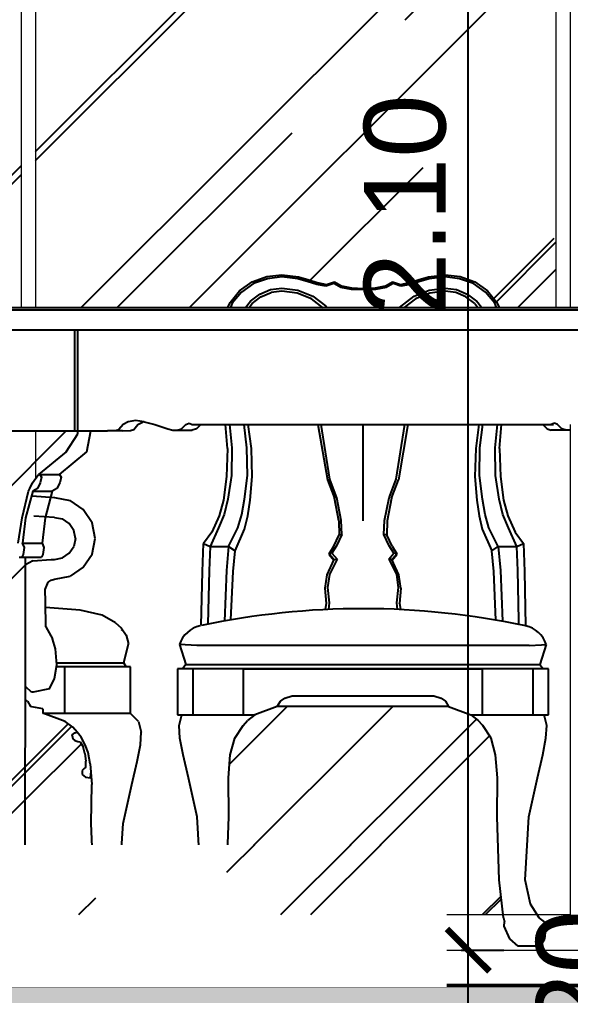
# Model space of a CAD drawing. Header units: feet. Extents: x -417 to 46, y -646 to -218.
# Drawn here: x -85.818 to -85.041, y -606.919 to -605.543 of the extents above; entities that cross this region are included whole.
import ezdxf

# ---------------------------------------------------------------- set-up
doc = ezdxf.new("R2010")
doc.units = ezdxf.units.FT
doc.header["$MEASUREMENT"] = 0
for name, color, linetype in [('63', 7, 'Continuous'), ('DIM', 10, 'Continuous'), ('RELLENO', 8, 'Continuous')]:
    doc.layers.add(name, color=color, linetype=linetype)
for name, color, linetype, lineweight in [('A-CLNG', 8, 'Continuous', 18), ('DIM-COTAS', 1, 'Continuous', 5), ('MB', 2, 'Continuous', 20), ('muros', 4, 'Continuous', 50), ('Piso', 8, 'Continuous', 9), ('TXT', 2, 'Continuous', 9)]:
    doc.layers.add(name, color=color, linetype=linetype, lineweight=lineweight)
doc.styles.add('ads', font='trebuc.ttf', dxfattribs={"height": 0.14})
doc.styles.get("Standard").update_dxf_attribs({"font": 'arial.ttf', "height": 0.115})
doc.dimstyles.new('KEILY', dxfattribs={"dimtxt": 0.115, "dimasz": 0.06, "dimexe": 0.05, "dimexo": 0.2, "dimgap": 0.03, "dimtad": 1, "dimzin": 1, "dimdsep": 46, "dimtxsty": 'Standard', "dimblk": 'ARCHTICK', "dimcen": 2.5, "dimdle": 0.03, "dimclrd": 256, "dimclre": 256, "dimclrt": 7, "dimadec": 0, "dimazin": 0, "dimtfac": 1, "dimtmove": 2, "dimatfit": 3, "dimfxl": 0.2, "dimfxlon": 1, "dimtolj": 1, "dimtzin": 1, "dimarcsym": 0})
pattern_1 = [(45, (23.91135, -597.01036), (0.25455844, 0.6788225), [4.5, -0.6, 1.5, -0.3]), (45, (24.0874, -596.62215), (-0.4942676, 0.0700036), [0.9, -0.099, 1.8, -0.225]), (45, (23.8371, -596.72398), (0.9609581, 1.24521504), [2.4, -0.42, 1.2, -0.3])]

# ---------------------------------------------------------------- blocks, each defined once
blk = doc.blocks.new('A$C72BA503B')
at = {"layer": '63', "color": 2, "linetype": 'Continuous'}
for p, q in [((0.1154, 0.9815), (0.1368, 0.9892)), ((0.1378, 0.9861), (0.1173, 0.9789)), ((0.1368, 0.9892), (0.1594, 0.9918)), ((0.1594, 0.9887), (0.1378, 0.9861)), ((0.1594, 0.9918), (0.1841, 0.9888)), ((0.1831, 0.9858), (0.1594, 0.9887)), ((0.1983, 0.9817), (0.1831, 0.9858)), ((0.1841, 0.9888), (0.1991, 0.9847)), ((0.3615, 0.9847), (0.3765, 0.9888)), ((0.3775, 0.9858), (0.3624, 0.9817)), ((0.3765, 0.9888), (0.4013, 0.9918)), ((0.4013, 0.9887), (0.3775, 0.9858)), ((0.4013, 0.9918), (0.4238, 0.9892)), ((0.4229, 0.9861), (0.4013, 0.9887)), ((0.4433, 0.9789), (0.4229, 0.9861)), ((0.4238, 0.9892), (0.4453, 0.9815)), ((0.0966, 0.9682), (0.1154, 0.9815)), ((0.1173, 0.9789), (0.0993, 0.9662)), ((0.1422, 0.9699), (0.1594, 0.9721)), ((0.1594, 0.9721), (0.183, 0.9691)), ((0.211, 0.9774), (0.1983, 0.9817)), ((0.1991, 0.9847), (0.2115, 0.9804)), ((0.2247, 0.9749), (0.211, 0.9774)), ((0.2115, 0.9804), (0.2254, 0.9776)), ((0.2363, 0.9792), (0.2247, 0.9749)), ((0.2254, 0.9776), (0.2371, 0.9817)), ((0.2363, 0.9792), (0.2371, 0.9817)), ((0.2469, 0.973), (0.2363, 0.9792)), ((0.2371, 0.9817), (0.2477, 0.9754)), ((0.2626, 0.9701), (0.2469, 0.973)), ((0.2477, 0.9754), (0.2627, 0.9725)), ((0.2627, 0.9725), (0.2808, 0.9718)), ((0.2808, 0.9718), (0.2979, 0.9725)), ((0.2979, 0.9725), (0.313, 0.9754)), ((0.3138, 0.973), (0.2981, 0.9701)), ((0.313, 0.9754), (0.3234, 0.9817)), ((0.3244, 0.9792), (0.3138, 0.973)), ((0.3234, 0.9817), (0.3352, 0.9776)), ((0.3244, 0.9792), (0.3234, 0.9817)), ((0.3359, 0.9749), (0.3244, 0.9792)), ((0.3352, 0.9776), (0.3491, 0.9804)), ((0.3497, 0.9774), (0.3359, 0.9749)), ((0.3491, 0.9804), (0.3615, 0.9847)), ((0.3624, 0.9817), (0.3497, 0.9774)), ((0.3777, 0.9691), (0.4013, 0.9721)), ((0.4013, 0.9721), (0.4184, 0.9699)), ((0.4614, 0.9662), (0.4433, 0.9789)), ((0.4453, 0.9815), (0.4641, 0.9682)), ((0.0824, 0.9509), (0.0966, 0.9682)), ((0.0993, 0.9662), (0.0858, 0.9497)), ((0.1126, 0.953), (0.1264, 0.9634)), ((0.1154, 0.9496), (0.1283, 0.9594)), ((0.1264, 0.9634), (0.1422, 0.9699)), ((0.1283, 0.9594), (0.1434, 0.9656)), ((0.1594, 0.9676), (0.1434, 0.9656)), ((0.182, 0.9647), (0.1594, 0.9676)), ((0.203, 0.9561), (0.182, 0.9647)), ((0.183, 0.9691), (0.205, 0.9601)), ((0.2211, 0.9425), (0.203, 0.9561)), ((0.205, 0.9601), (0.2239, 0.9458)), ((0.2808, 0.9694), (0.2626, 0.9701)), ((0.2981, 0.9701), (0.2808, 0.9694)), ((0.3337, 0.9435), (0.3557, 0.9601)), ((0.3576, 0.9561), (0.3409, 0.9435)), ((0.3557, 0.9601), (0.3777, 0.9691)), ((0.3786, 0.9647), (0.3576, 0.9561)), ((0.4013, 0.9676), (0.3786, 0.9647)), ((0.4173, 0.9656), (0.4013, 0.9676)), ((0.4323, 0.9594), (0.4173, 0.9656)), ((0.4184, 0.9699), (0.4343, 0.9634)), ((0.4453, 0.9496), (0.4323, 0.9594)), ((0.4343, 0.9634), (0.4481, 0.953)), ((0.4749, 0.9497), (0.4614, 0.9662)), ((0.4641, 0.9682), (0.4782, 0.9509)), ((-0.4025, 0.9435), (0.9875, 0.9435)), ((0.0791, 0.9435), (0.0824, 0.9509)), ((0.0858, 0.9497), (0.083, 0.9435)), ((0.1052, 0.9435), (0.1126, 0.953)), ((0.1106, 0.9435), (0.1154, 0.9496)), ((0.2239, 0.9458), (0.2257, 0.9435)), ((0.4453, 0.9496), (0.4501, 0.9435)), ((0.4555, 0.9435), (0.4481, 0.953)), ((0.4777, 0.9435), (0.4749, 0.9497)), ((0.4782, 0.9509), (0.4816, 0.9435)), ((1, 0.9393), (-0.4149, 0.9393)), ((-0.4399, 0.9102), (1.025, 0.9102)), ((-0.1476, 0.7602), (-0.1476, 0.9102)), ((-0.1433, 0.756), (-0.1433, 0.9102)), ((-0.0763, 0.7696), (-0.0826, 0.7623)), ((-0.0687, 0.7738), (-0.0763, 0.7696)), ((-0.0578, 0.7758), (-0.0687, 0.7738)), ((-0.0605, 0.7623), (-0.0541, 0.7696)), ((-0.045, 0.7738), (-0.0578, 0.7758)), ((-0.0541, 0.7696), (-0.0466, 0.7738)), ((-0.0466, 0.7738), (-0.0459, 0.7739)), ((-0.045, 0.7738), (-0.0292, 0.7696)), ((-0.0292, 0.7696), (-0.01, 0.7634)), ((0.0105, 0.7634), (0.0169, 0.7696)), ((0.0169, 0.7696), (0.0217, 0.7717)), ((0.0217, 0.7717), (0.0263, 0.7696)), ((0.0263, 0.7696), (0.5621, 0.7696)), ((0.039, 0.7696), (0.0326, 0.7634)), ((0.0785, 0.734), (0.0757, 0.7696)), ((0.0818, 0.7696), (0.0849, 0.7352)), ((0.1075, 0.7352), (0.1033, 0.7696)), ((0.114, 0.734), (0.1091, 0.7696)), ((0.2128, 0.7696), (0.227, 0.6879)), ((0.2305, 0.6886), (0.2176, 0.7696)), ((0.2796, 0.7696), (0.2796, 0.627)), ((0.3287, 0.6886), (0.3416, 0.7696)), ((0.3463, 0.7696), (0.3322, 0.6879)), ((0.4515, 0.7696), (0.4467, 0.734)), ((0.4531, 0.7352), (0.4573, 0.7696)), ((0.4757, 0.7352), (0.4789, 0.7696)), ((0.4821, 0.734), (0.485, 0.7696)), ((0.5461, 0.7696), (0.5525, 0.7634)), ((0.5634, 0.7717), (0.5589, 0.7696)), ((0.5682, 0.7696), (0.5634, 0.7717)), ((0.5746, 0.7634), (0.5682, 0.7696)), ((-0.324, 0.7602), (-0.0992, 0.7602)), ((-0.1606, 0.7291), (-0.1433, 0.756)), ((-0.1298, 0.7291), (-0.1238, 0.7602)), ((-0.0992, 0.7602), (-0.0875, 0.7608)), ((-0.0771, 0.7602), (-0.0992, 0.7602)), ((-0.0875, 0.7608), (-0.0826, 0.7623)), ((-0.0771, 0.7602), (-0.0654, 0.7608)), ((-0.0654, 0.7608), (-0.0605, 0.7623)), ((-0.01, 0.7634), (-0.0023, 0.7613)), ((-0.0023, 0.7613), (0.0263, 0.7613)), ((0.0041, 0.7613), (0.0105, 0.7634)), ((0.0326, 0.7634), (0.0263, 0.7613)), ((0.5525, 0.7634), (0.5589, 0.7613)), ((0.5874, 0.7613), (0.5589, 0.7613)), ((0.581, 0.7613), (0.5746, 0.7634)), ((-0.1607, 0.7291), (-0.2015, 0.6957)), ((-0.1706, 0.6957), (-0.1298, 0.7291)), ((0.0785, 0.734), (0.0771, 0.6928)), ((0.0849, 0.7352), (0.0844, 0.694)), ((0.1082, 0.694), (0.1075, 0.7352)), ((0.1154, 0.6928), (0.114, 0.734)), ((0.4467, 0.734), (0.4453, 0.6928)), ((0.4525, 0.694), (0.4531, 0.7352)), ((0.4763, 0.694), (0.4757, 0.7352)), ((0.4821, 0.734), (0.4835, 0.6928)), ((-0.2106, 0.6832), (-0.2015, 0.6957)), ((-0.2015, 0.6957), (-0.1706, 0.6957)), ((-0.1995, 0.6957), (-0.1971, 0.6916)), ((-0.1706, 0.6957), (-0.1682, 0.6916)), ((-0.2147, 0.6749), (-0.2106, 0.6832)), ((-0.1991, 0.6832), (-0.2032, 0.6749)), ((-0.1971, 0.6916), (-0.1991, 0.6832)), ((-0.1702, 0.6832), (-0.1745, 0.6749)), ((-0.1682, 0.6916), (-0.1702, 0.6832)), ((0.0771, 0.6928), (0.0725, 0.6575)), ((0.0844, 0.694), (0.0791, 0.6589)), ((0.104, 0.6589), (0.1082, 0.694)), ((0.1122, 0.6575), (0.1154, 0.6928)), ((0.227, 0.6879), (0.2373, 0.6604)), ((0.2409, 0.6609), (0.2305, 0.6886)), ((0.3182, 0.6609), (0.3287, 0.6886)), ((0.3219, 0.6604), (0.3322, 0.6879)), ((0.4453, 0.6928), (0.4485, 0.6575)), ((0.4567, 0.6589), (0.4525, 0.694)), ((0.4816, 0.6589), (0.4763, 0.694)), ((0.4835, 0.6928), (0.4881, 0.6575)), ((-0.2259, 0.6311), (-0.2164, 0.6707)), ((-0.2102, 0.6707), (-0.2207, 0.6311)), ((-0.2164, 0.6707), (-0.2147, 0.6749)), ((-0.2032, 0.6749), (-0.2102, 0.6707)), ((-0.2102, 0.6707), (-0.1814, 0.6707)), ((-0.1814, 0.6707), (-0.1918, 0.6311)), ((-0.1745, 0.6749), (-0.1814, 0.6707)), ((-0.2108, 0.6638), (-0.1781, 0.6615)), ((-0.1781, 0.6615), (-0.1549, 0.6568)), ((-0.1352, 0.6437), (-0.1549, 0.6568)), ((0.0725, 0.6575), (0.0664, 0.6345)), ((0.0791, 0.6589), (0.0738, 0.6361)), ((0.0999, 0.6361), (0.104, 0.6589)), ((0.1089, 0.6345), (0.1122, 0.6575)), ((0.2439, 0.627), (0.2373, 0.6604)), ((0.2474, 0.6276), (0.2409, 0.6609)), ((0.3116, 0.6276), (0.3182, 0.6609)), ((0.3219, 0.6604), (0.3152, 0.627)), ((0.4485, 0.6575), (0.4518, 0.6345)), ((0.4607, 0.6361), (0.4567, 0.6589)), ((0.4869, 0.6361), (0.4816, 0.6589)), ((0.4881, 0.6575), (0.4942, 0.6345)), ((-0.122, 0.624), (-0.1352, 0.6437)), ((-0.2316, 0.5936), (-0.2259, 0.6311)), ((-0.2207, 0.6311), (-0.2253, 0.5936)), ((-0.1781, 0.632), (-0.2086, 0.6337)), ((-0.1918, 0.6311), (-0.1964, 0.5936)), ((-0.1781, 0.632), (-0.1661, 0.6296)), ((-0.156, 0.6228), (-0.1661, 0.6296)), ((-0.1493, 0.6127), (-0.156, 0.6228)), ((-0.1174, 0.6008), (-0.122, 0.624)), ((0.0664, 0.6345), (0.0556, 0.61)), ((0.0738, 0.6361), (0.0654, 0.6164)), ((0.0942, 0.6164), (0.0999, 0.6361)), ((0.1041, 0.6147), (0.1089, 0.6345)), ((0.2439, 0.627), (0.2441, 0.6058)), ((0.2484, 0.6068), (0.2474, 0.6276)), ((0.3107, 0.6068), (0.3116, 0.6276)), ((0.3152, 0.627), (0.3149, 0.6058)), ((0.4518, 0.6345), (0.4565, 0.6147)), ((0.4663, 0.6164), (0.4607, 0.6361)), ((0.4952, 0.6164), (0.4869, 0.6361)), ((0.4942, 0.6345), (0.5051, 0.61)), ((-0.1469, 0.6008), (-0.1493, 0.6127)), ((0.0556, 0.61), (0.043, 0.5931)), ((0.0654, 0.6164), (0.0529, 0.5886)), ((0.0803, 0.5886), (0.0942, 0.6164)), ((0.0901, 0.5823), (0.1041, 0.6147)), ((0.4565, 0.6147), (0.4706, 0.5823)), ((0.4803, 0.5886), (0.4663, 0.6164)), ((0.5077, 0.5886), (0.4952, 0.6164)), ((0.5051, 0.61), (0.5176, 0.5931)), ((-0.1469, 0.6008), (-0.1493, 0.5888)), ((-0.122, 0.5776), (-0.1174, 0.6008)), ((0.2364, 0.5892), (0.2442, 0.6059)), ((0.2484, 0.6068), (0.2405, 0.5899)), ((0.2441, 0.6058), (0.2442, 0.6059)), ((0.2442, 0.6059), (0.2484, 0.6068)), ((0.3185, 0.5899), (0.3107, 0.6068)), ((0.3149, 0.6059), (0.3107, 0.6068)), ((0.3149, 0.6058), (0.3149, 0.6059)), ((0.3227, 0.5892), (0.3149, 0.6059)), ((-0.2224, 0.5874), (-0.2253, 0.5936)), ((-0.2253, 0.5936), (-0.1964, 0.5936)), ((-0.224, 0.577), (-0.2224, 0.5874)), ((-0.1964, 0.5936), (-0.1936, 0.5874)), ((-0.1936, 0.5874), (-0.1951, 0.577)), ((-0.156, 0.5787), (-0.1493, 0.5888)), ((0.0415, 0.5517), (0.043, 0.5931)), ((0.043, 0.5931), (0.0529, 0.5886)), ((0.0529, 0.5886), (0.0514, 0.5534)), ((0.0529, 0.5886), (0.0803, 0.5886)), ((0.0803, 0.5886), (0.0771, 0.5534)), ((0.0803, 0.5886), (0.0901, 0.5823)), ((0.087, 0.5517), (0.0901, 0.5823)), ((0.2293, 0.5781), (0.2364, 0.5892)), ((0.2405, 0.5899), (0.2335, 0.5788)), ((0.3255, 0.5788), (0.3185, 0.5899)), ((0.3227, 0.5892), (0.3297, 0.5781)), ((0.4706, 0.5823), (0.4803, 0.5886)), ((0.4737, 0.5517), (0.4706, 0.5823)), ((0.4803, 0.5886), (0.5077, 0.5886)), ((0.4803, 0.5886), (0.4835, 0.5534)), ((0.5077, 0.5886), (0.5176, 0.5931)), ((0.5093, 0.5534), (0.5077, 0.5886)), ((0.5176, 0.5931), (0.5192, 0.5517)), ((-0.2301, 0.5729), (-0.1972, 0.5729)), ((-0.226, 0.5729), (-0.224, 0.577)), ((-0.2207, 0.4432), (-0.2208, 0.5729)), ((-0.2102, 0.5674), (-0.2208, 0.5614)), ((-0.2102, 0.5674), (-0.1828, 0.5694)), ((-0.1951, 0.577), (-0.1972, 0.5729)), ((-0.1828, 0.5694), (-0.1781, 0.5696)), ((-0.1781, 0.5696), (-0.1661, 0.5719)), ((-0.1661, 0.5719), (-0.156, 0.5787)), ((-0.1352, 0.5579), (-0.122, 0.5776)), ((0.2263, 0.5465), (0.2367, 0.5693)), ((0.2293, 0.5781), (0.2335, 0.5788)), ((0.2367, 0.5693), (0.2293, 0.5781)), ((0.2293, 0.5781), (0.2293, 0.5767)), ((0.2293, 0.5767), (0.2363, 0.5684)), ((0.2414, 0.57), (0.2299, 0.547)), ((0.2335, 0.5788), (0.2414, 0.57)), ((0.2367, 0.5693), (0.2414, 0.57)), ((0.3177, 0.57), (0.3255, 0.5788)), ((0.3224, 0.5693), (0.3177, 0.57)), ((0.3177, 0.57), (0.3291, 0.547)), ((0.3297, 0.5781), (0.3224, 0.5693)), ((0.3327, 0.5465), (0.3224, 0.5693)), ((0.3227, 0.5684), (0.3297, 0.5767)), ((0.3297, 0.5781), (0.3255, 0.5788)), ((0.3297, 0.5767), (0.3297, 0.5781)), ((-0.1352, 0.5579), (-0.1549, 0.5447)), ((0.0398, 0.4715), (0.0415, 0.5517)), ((0.0514, 0.5534), (0.0496, 0.4735)), ((0.0771, 0.5534), (0.074, 0.4781)), ((0.0837, 0.4798), (0.087, 0.5517)), ((0.4768, 0.4796), (0.4737, 0.5517)), ((0.4835, 0.5534), (0.4865, 0.4778)), ((0.5109, 0.4793), (0.5093, 0.5534)), ((0.5192, 0.5517), (0.5208, 0.4711)), ((-0.1875, 0.5357), (-0.1828, 0.5387)), ((-0.1828, 0.5387), (-0.1781, 0.5401)), ((-0.1781, 0.5401), (-0.1549, 0.5447)), ((0.2236, 0.5272), (0.2263, 0.5465)), ((0.2299, 0.547), (0.2271, 0.5278)), ((0.3291, 0.547), (0.3319, 0.5278)), ((0.3355, 0.5272), (0.3327, 0.5465)), ((-0.192, 0.5248), (-0.1875, 0.5357)), ((-0.1913, 0.5069), (-0.192, 0.5248)), ((0.2253, 0.504), (0.2236, 0.5272)), ((0.2271, 0.5278), (0.2296, 0.5054)), ((0.3319, 0.5278), (0.3295, 0.5054)), ((0.3355, 0.5272), (0.3337, 0.504)), ((-0.191, 0.4694), (-0.1913, 0.5069)), ((-0.14, 0.4945), (-0.1913, 0.4981)), ((-0.1071, 0.4867), (-0.14, 0.4945)), ((0.2239, 0.4952), (0.2254, 0.5045)), ((0.2296, 0.5054), (0.2285, 0.4954)), ((0.3295, 0.5054), (0.3305, 0.4954)), ((0.3337, 0.504), (0.3337, 0.5045)), ((0.3337, 0.5045), (0.3351, 0.4952)), ((-0.0876, 0.4757), (-0.1071, 0.4867)), ((0.5109, 0.4731), (0.5109, 0.4793)), ((-0.191, 0.4694), (-0.1811, 0.4517)), ((-0.0876, 0.4757), (-0.079, 0.4679)), ((-0.079, 0.4679), (-0.0718, 0.457)), ((-0.079, 0.465), (-0.0787, 0.4648)), ((-0.1764, 0.4368), (-0.1811, 0.4517)), ((-0.0718, 0.457), (-0.0682, 0.4445)), ((-0.2212, 0.1372), (-0.2207, 0.4432)), ((-0.1744, 0.4133), (-0.1764, 0.4368)), ((-0.0749, 0.4164), (-0.0682, 0.4445)), ((0.0075, 0.4434), (0.0168, 0.4139)), ((0.0332, 0.4419), (0.0077, 0.4434)), ((0.5258, 0.4419), (0.0332, 0.4419)), ((0.5258, 0.4419), (0.5443, 0.4429)), ((0.5514, 0.4434), (0.5421, 0.4139)), ((0.5443, 0.4429), (0.5514, 0.4434)), ((-0.1779, 0.393), (-0.1744, 0.4133)), ((-0.0651, 0.4102), (-0.1753, 0.4102)), ((-0.1747, 0.4164), (-0.0749, 0.4164)), ((-0.163, 0.4102), (-0.163, 0.3416)), ((-0.0714, 0.4102), (-0.0749, 0.4164)), ((-0.0651, 0.3416), (-0.0651, 0.4102)), ((0.5546, 0.4075), (0.0045, 0.4075)), ((0.0045, 0.4075), (0.0045, 0.3389)), ((0.0168, 0.4139), (0.0121, 0.4075)), ((0.017, 0.4139), (0.5421, 0.4139)), ((0.0272, 0.4075), (0.0272, 0.3389)), ((0.1025, 0.3389), (0.1025, 0.4075)), ((0.1025, 0.4075), (0.4567, 0.4075)), ((0.4567, 0.3389), (0.4567, 0.4075)), ((0.532, 0.3389), (0.532, 0.4075)), ((0.5421, 0.4139), (0.5468, 0.4075)), ((0.5546, 0.3389), (0.5546, 0.4075)), ((-0.1852, 0.3775), (-0.1779, 0.393)), ((-0.2121, 0.3728), (-0.2205, 0.3805)), ((-0.1852, 0.3775), (-0.2098, 0.3728)), ((-0.2098, 0.3728), (-0.2121, 0.3728)), ((0.1573, 0.3592), (0.1635, 0.3639)), ((0.1635, 0.3639), (0.1744, 0.367)), ((0.1744, 0.367), (0.3846, 0.367)), ((0.3846, 0.367), (0.3956, 0.3639)), ((0.3956, 0.3639), (0.4019, 0.3592)), ((-0.218, 0.3594), (-0.2208, 0.3615)), ((-0.218, 0.3594), (-0.2133, 0.3515)), ((-0.2114, 0.3511), (-0.2133, 0.3515)), ((-0.1952, 0.3477), (-0.2114, 0.3511)), ((-0.1951, 0.3478), (-0.1951, 0.3416)), ((0.1525, 0.3514), (0.1194, 0.3389)), ((0.4065, 0.3514), (0.1524, 0.3514)), ((0.1524, 0.3514), (0.1525, 0.3514)), ((0.1525, 0.3514), (0.1573, 0.3592)), ((0.4019, 0.3592), (0.4065, 0.3514)), ((0.4065, 0.3514), (0.4396, 0.3389)), ((-0.1619, 0.3291), (-0.1951, 0.3416)), ((-0.1951, 0.3416), (-0.0651, 0.3416)), ((-0.0533, 0.3291), (-0.0659, 0.3416)), ((0.0045, 0.3389), (0.1194, 0.3389)), ((0.007, 0.3233), (0.0108, 0.3389)), ((0.1194, 0.3389), (0.1082, 0.3305)), ((0.4396, 0.3389), (0.5546, 0.3389)), ((0.4396, 0.3389), (0.4505, 0.3308)), ((0.552, 0.3233), (0.5484, 0.3389)), ((-0.1509, 0.3209), (-0.1619, 0.3291)), ((-0.1442, 0.3135), (-0.1509, 0.3209)), ((-0.0533, 0.3291), (-0.0495, 0.3135)), ((0.0081, 0.3046), (0.007, 0.3233)), ((0.0897, 0.3046), (0.1018, 0.3233)), ((0.1018, 0.3233), (0.1082, 0.3305)), ((0.4574, 0.3233), (0.4505, 0.3308)), ((0.4695, 0.3046), (0.4574, 0.3233)), ((0.551, 0.3046), (0.552, 0.3233)), ((-0.1515, 0.3095), (-0.1477, 0.3124)), ((-0.1515, 0.3081), (-0.1515, 0.3095)), ((-0.1515, 0.3081), (-0.1508, 0.3033)), ((-0.1477, 0.3124), (-0.1441, 0.3135)), ((-0.1442, 0.3135), (-0.1442, 0.3134)), ((-0.1441, 0.3135), (-0.1442, 0.3135)), ((-0.1386, 0.306), (-0.1441, 0.3135)), ((-0.1325, 0.2947), (-0.1386, 0.306)), ((-0.0506, 0.2947), (-0.0495, 0.3135)), ((0.0127, 0.2796), (0.0081, 0.3046)), ((0.0828, 0.2796), (0.0897, 0.3046)), ((0.4763, 0.2796), (0.4695, 0.3046)), ((0.5464, 0.2796), (0.551, 0.3046)), ((-0.1508, 0.3033), (-0.1477, 0.3007)), ((-0.1477, 0.3007), (-0.1435, 0.2993)), ((-0.1435, 0.2993), (-0.1398, 0.2991)), ((-0.1398, 0.2991), (-0.1355, 0.2916)), ((-0.1331, 0.2818), (-0.1355, 0.2916)), ((-0.1282, 0.283), (-0.1325, 0.2947)), ((-0.0552, 0.2698), (-0.0506, 0.2947)), ((-0.1331, 0.2818), (-0.1313, 0.2702)), ((-0.1251, 0.2663), (-0.1282, 0.283)), ((0.0209, 0.2453), (0.0127, 0.2796)), ((0.0802, 0.2453), (0.0828, 0.2796)), ((0.4789, 0.2453), (0.4763, 0.2796)), ((0.5382, 0.2453), (0.5464, 0.2796)), ((-0.1313, 0.2612), (-0.1337, 0.2595)), ((-0.1313, 0.2612), (-0.1313, 0.2702)), ((-0.1251, 0.2663), (-0.1226, 0.2354)), ((-0.0634, 0.2354), (-0.0552, 0.2698)), ((-0.1337, 0.2595), (-0.1367, 0.2566)), ((-0.1367, 0.2566), (-0.1367, 0.2503)), ((-0.1367, 0.2503), (-0.1318, 0.2465)), ((-0.1318, 0.2465), (-0.1245, 0.2455)), ((-0.1245, 0.2455), (-0.124, 0.251)), ((-0.124, 0.251), (-0.124, 0.2524)), ((-0.1233, 0.1777), (-0.1226, 0.2354)), ((-0.076, 0.1777), (-0.0634, 0.2354)), ((0.0336, 0.1876), (0.0209, 0.2453)), ((0.0807, 0.1876), (0.0802, 0.2453)), ((0.4784, 0.1876), (0.4789, 0.2453)), ((0.5256, 0.1876), (0.5382, 0.2453)), ((-0.1199, 0.0966), (-0.1233, 0.1777)), ((-0.0817, 0.0966), (-0.076, 0.1777)), ((0.0391, 0.094), (0.0336, 0.1876)), ((0.0774, 0.094), (0.0807, 0.1876)), ((0.4817, 0.094), (0.4784, 0.1876)), ((0.52, 0.094), (0.5256, 0.1876)), ((-0.2231, 0.094), (-0.2212, 0.1372)), ((-0.1075, 0.1171), (-0.1075, 0.1171)), ((-0.226, 0.0602), (-0.2231, 0.094)), ((-0.1199, 0.0966), (-0.116, 0.0607)), ((-0.0734, 0.0607), (-0.0817, 0.0966)), ((0.0309, 0.0581), (0.0391, 0.094)), ((0.071, 0.0378), (0.0774, 0.094)), ((0.4881, 0.0378), (0.4817, 0.094)), ((0.5282, 0.0581), (0.52, 0.094)), ((-0.2273, 0.0497), (-0.226, 0.0602)), ((-0.1134, 0.0405), (-0.116, 0.0607)), ((-0.0604, 0.0405), (-0.0734, 0.0607)), ((0.018, 0.0378), (0.0309, 0.0581)), ((0.5411, 0.0378), (0.5282, 0.0581)), ((-0.2307, 0.0393), (-0.2273, 0.0497)), ((-0.1122, 0.0342), (-0.1134, 0.0405)), ((-0.1126, 0.028), (-0.1122, 0.0342)), ((-0.053, 0.0342), (-0.0604, 0.0405)), ((-0.0503, 0.028), (-0.053, 0.0342)), ((0.0078, 0.0254), (0.0105, 0.0316)), ((0.0105, 0.0316), (0.018, 0.0378)), ((0.0696, 0.0316), (0.071, 0.0378)), ((0.0702, 0.0254), (0.0696, 0.0316)), ((0.4881, 0.0378), (0.4895, 0.0316)), ((0.489, 0.0254), (0.4895, 0.0316)), ((0.5486, 0.0316), (0.5411, 0.0378)), ((0.5513, 0.0254), (0.5486, 0.0316)), ((-0.104, 0.0093), (-0.1126, 0.028)), ((-0.0522, 0.0093), (-0.0503, 0.028)), ((0.0097, 0.0067), (0.0078, 0.0254)), ((0.0615, 0.0067), (0.0702, 0.0254)), ((0.4974, 0.0067), (0.489, 0.0254)), ((0.5493, 0.0067), (0.5513, 0.0254)), ((-0.0918, -0.0017), (-0.104, 0.0093)), ((-0.059, -0.0017), (-0.0522, 0.0093)), ((0.0165, -0.0043), (0.0097, 0.0067)), ((0.0493, -0.0043), (0.0615, 0.0067)), ((0.5098, -0.0043), (0.4974, 0.0067)), ((0.5425, -0.0043), (0.5493, 0.0067)), ((-0.0918, -0.0017), (-0.059, -0.0017)), ((0.0165, -0.0043), (0.0493, -0.0043)), ((0.5425, -0.0043), (0.5098, -0.0043))]:
    blk.add_line(p, q, dxfattribs=at)
for centre, radius, start, end in [((0.2795, -0.6623), 1.1588, 77.9782, 101.9334), ((0.0467, 0.4308), 0.0412, 102.0218, 162.1442), ((0.5122, 0.4308), 0.0412, 17.8558, 77.9782)]:
    blk.add_arc(centre, radius, start, end, dxfattribs=at)
blk = doc.blocks.new('_ArchTick')
at = {"layer": 'DIM-COTAS', "color": 0, "const_width": 0.15}
blk.add_lwpolyline([(-0.5, -0.5), (0.5, 0.5)], dxfattribs=at)
blk = doc.blocks.new('*D2941')
at = {"layer": 'Defpoints', "color": 0, "transparency": 16777216}
for p in [(-85.1872, -606.8551), (-85.1855, -606.8551), (-85.1811, -607.0551)]:
    blk.add_point(p, dxfattribs=at)
at = {"layer": 'DIM', "lineweight": -2, "transparency": 16777216}
for p, q in [((-85.1855, -607.0851), (-85.1855, -606.8251)), ((-85.1855, -606.8551), (-85.1355, -606.8551)), ((-85.1855, -607.0551), (-85.2355, -607.0551))]:
    blk.add_line(p, q, dxfattribs=at)
at = {"layer": 'DIM', "lineweight": -2, "transparency": 16777216, "xscale": 0.06, "yscale": 0.06, "zscale": 0.06}
for p, rotation in [((-85.1855, -606.8551), 90), ((-85.1855, -607.0551), 270)]:
    blk.add_blockref('_ArchTick', p, dxfattribs=dict(at, rotation=rotation))
at = {"layer": 'DIM', "color": 7, "transparency": 16777216, "insert": (-85.0317, -606.9551), "char_height": 0.115, "attachment_point": 5, "rotation": 90}
blk.add_mtext('\\A1;0.20', dxfattribs=at)
blk = doc.blocks.new('*D2942')
at = {"layer": 'Defpoints', "color": 0, "transparency": 16777216}
for p in [(-85.3957, -604.7551), (-85.1855, -604.7551), (-85.3957, -606.8551)]:
    blk.add_point(p, dxfattribs=at)
at = {"layer": 'DIM', "lineweight": -2, "transparency": 16777216}
for p, q in [((-85.1855, -606.8851), (-85.1855, -604.7251)), ((-85.1957, -604.7551), (-85.1355, -604.7551)), ((-85.1957, -606.8551), (-85.1355, -606.8551))]:
    blk.add_line(p, q, dxfattribs=at)
at = {"layer": 'DIM', "lineweight": -2, "transparency": 16777216, "xscale": 0.06, "yscale": 0.06, "zscale": 0.06}
for p, rotation in [((-85.1855, -604.7551), 90), ((-85.1855, -606.8551), 270)]:
    blk.add_blockref('_ArchTick', p, dxfattribs=dict(at, rotation=rotation))
at = {"layer": 'DIM', "color": 7, "transparency": 16777216, "insert": (-85.2742, -605.8051), "char_height": 0.115, "attachment_point": 5, "rotation": 90}
blk.add_mtext('\\A1;2.10', dxfattribs=at)

msp = doc.modelspace()

# ---------------------------------------------------------------- hatches: boundary and pattern name
at = {"layer": 'Piso'}
h = msp.add_hatch(dxfattribs=at)
h.set_pattern_fill('AR-CONC', color=256, scale=0.02)
h.set_pattern_definition([(50, (23.91135, -594.21036), (0.14345204, -0.01255043), [0.015, -0.165]), (355, (23.91135, -594.21036), (-0.02775027, 0.15043843), [0.012, -0.132]), (100.45144, (23.9233, -594.2114), (0.11570177, 0.137888), [0.01274804, -0.14022842]), (46.1842, (23.91135, -594.17036), (0.21344827, -0.03310386), [0.0225, -0.2475]), (96.63564, (23.92913, -594.17312), (0.1869324, 0.19482372), [0.01912207, -0.21034275]), (351.18416, (23.91135, -594.17036), (0.1869324, 0.1948237), [0.018, -0.198]), (21, (23.93135, -594.18036), (0.11938141, -0.08052378), [0.015, -0.165]), (326, (23.93135, -594.18036), (0.04866307, 0.14503), [0.012, -0.132]), (71.45144, (23.9413, -594.18707), (0.16804448, 0.06450623), [0.01274804, -0.14022842]), (37.5, (23.911347, -594.210356), (0.00243197, 0.06657877), [0, -0.1304, 0, -0.134, 0, -0.1325]), (7.5, (23.91135, -594.21036), (0.052613907, 0.078882342), [0, -0.0764, 0, -0.1274, 0, -0.0505]), (327.5, (23.866747, -594.210356), (0.106764487, -0.004510974), [0, -0.05, 0, -0.156, 0, -0.207]), (317.5, (23.84675, -594.21036), (0.116637234, 0.020021), [0, -0.065, 0, -0.1036, 0, -0.147])])
h.paths.add_polyline_path([(-93.7819, -607.5551), (-93.7819, -606.9051), (-71.9819, -606.9051), (-71.9819, -607.5551), (-72.1819, -607.5551), (-72.1819, -607.0551), (-74.1419, -607.0551), (-74.1419, -607.5551), (-74.2919, -607.5551), (-74.2919, -607.0551), (-76.0819, -607.0551), (-76.0819, -607.5551), (-76.2819, -607.5551), (-76.2819, -607.0551), (-77.8819, -607.0551), (-77.8819, -607.5551), (-78.0819, -607.5551), (-78.0819, -607.0551), (-82.7819, -607.0551), (-82.7819, -607.5551), (-82.9819, -607.5551), (-82.9819, -607.0551), (-87.6819, -607.0551), (-87.6819, -607.5551), (-87.8819, -607.5551), (-87.8819, -607.0551), (-89.4819, -607.0551), (-89.4819, -607.5551), (-89.6819, -607.5551), (-89.6819, -607.0551), (-91.4719, -607.0551), (-91.4719, -607.5551), (-91.6219, -607.5551), (-91.6219, -607.0551), (-93.5819, -607.0551), (-93.5819, -607.5551)])

# ---------------------------------------------------------------- linework, layer by layer
at = {"layer": 'A-CLNG'}
msp.add_line((-85.8152, -604.8051), (-85.8152, -605.9492), dxfattribs=at)
for points in [[(-85.0415, -605.9492), (-85.0415, -604.8051), (-87.4281, -604.8051), (-87.4281, -605.5351)], [(-85.0615, -605.9492), (-85.0615, -604.8251), (-85.7952, -604.8251), (-85.7952, -605.9492)], [(-86.178, -606.8051), (-85.0415, -606.8051), (-85.0415, -606.1143)], [(-85.7952, -606.1233), (-85.7952, -606.1907)]]:
    msp.add_lwpolyline(points, dxfattribs=at)
at = {"layer": 'MB'}
for p, q in [((-87.6819, -606.8551), (-82.9819, -606.8551)), ((-87.6819, -606.9051), (-82.9819, -606.9051))]:
    msp.add_line(p, q, dxfattribs=at)
at = {"layer": 'muros'}
msp.add_line((-93.7819, -606.9051), (-71.9819, -606.9051), dxfattribs=at)

# ---------------------------------------------------------------- block references
at = {"layer": 'DIM', "xscale": 0.9500000000000455, "yscale": 0.9500000000000455, "zscale": 0.9500000000000455}
msp.add_blockref('A$C72BA503B', (-85.5994, -606.8455), dxfattribs=at)

# ---------------------------------------------------------------- next in the draw order: texts
at = {"layer": 'TXT', "insert": (-86.61, -606.757), "char_height": 0.1, "width": 2.688, "attachment_point": 2, "style": 'ads', "bg_fill": 2}
msp.add_mtext('SALA / COMEDOR', dxfattribs=at)

# ---------------------------------------------------------------- next in the draw order: hatches: boundary and pattern name
at = {"layer": 'RELLENO'}
h = msp.add_hatch(dxfattribs=at)
h.set_pattern_fill('AR-RROOF', color=256, scale=0.3, angle=45)
h.set_pattern_definition(pattern_1)
h.paths.add_polyline_path([(-85.8736, -606.5018), (-85.8744, -606.502), (-85.8787, -606.4985), (-85.8855, -606.4967), (-85.8927, -606.4985), (-85.8999, -606.5027), (-85.9071, -606.505), (-85.9151, -606.5062), (-85.9285, -606.5062), (-85.9362, -606.505), (-85.9436, -606.5027), (-85.9508, -606.4985), (-85.958, -606.4967), (-85.9647, -606.4985), (-85.9691, -606.502), (-85.9727, -606.5009), (-85.9772, -606.4984), (-85.9811, -606.4996), (-85.9872, -606.5005), (-85.9899, -606.5005), (-85.9975, -606.5002), (-86.0119, -606.4969), (-86.0219, -606.4973), (-86.0311, -606.4996), (-86.037, -606.5041), (-86.0414, -606.5116), (-86.1133, -606.5116), (-86.1216, -606.5803), (-86.1378, -606.6633), (-86.1585, -606.7404), (-86.194, -606.8471), (-86.2291, -606.8471), (-86.1993, -606.7404), (-86.1815, -606.6633), (-86.168, -606.5803), (-86.1605, -606.4721), (-86.1566, -606.3876), (-86.158, -606.3263), (-86.1604, -606.2928), (-86.1661, -606.2472), (-86.1685, -606.2252), (-86.1732, -606.1913), (-86.1788, -606.1516), (-86.1877, -606.0931), (-86.2023, -605.9947), (-86.2176, -605.9078), (-86.2143, -605.9032), (-86.2144, -605.9), (-86.2143, -605.9), (-86.2143, -605.8958), (-86.2136, -605.8921), (-86.2087, -605.8913), (-86.2046, -605.8953), (-86.2, -605.8946), (-86.1961, -605.9003), (-86.2146, -605.9035), (-86.1985, -605.9941), (-86.1907, -606.0424), (-86.1728, -606.1506), (-86.161, -606.2238), (-86.1577, -606.2458), (-86.1549, -606.2693), (-86.1513, -606.2853), (-86.1487, -606.3247), (-86.1473, -606.3876), (-86.1512, -606.4721), (-86.1596, -606.5803), (-86.1737, -606.6633), (-86.1924, -606.7404), (-86.223, -606.8471), (-86.194, -606.8471), (-86.1585, -606.7404), (-86.1378, -606.6633), (-86.1216, -606.5803), (-86.1084, -606.4721), (-86.1052, -606.4021), (-86.0604, -606.3935), (-85.9878, -606.3831), (-85.8879, -606.3743), (-85.8806, -606.4244), (-85.8542, -606.7152), (-85.8672, -606.7562), (-85.8954, -606.7883), (-85.9109, -606.7982), (-85.9153, -606.8051), (-85.8176, -606.8051), (-85.8154, -606.7982), (-85.8141, -606.7883), (-85.8113, -606.7562), (-85.8095, -606.7152), (-85.809, -606.4244), (-85.8092, -606.3012), (-85.818, -606.3012), (-85.8211, -606.2973), (-85.8207, -606.2874), (-85.8194, -606.2815), (-85.814, -606.2459), (-85.805, -606.2083), (-85.8033, -606.2043), (-85.7994, -606.1964), (-85.7908, -606.1846), (-85.7518, -606.1527), (-85.7355, -606.1272), (-85.7355, -606.1233), (-85.837, -606.1233), (-85.8529, -606.1331), (-85.8757, -606.1462), (-85.8914, -606.1272), (-85.8914, -606.1233), (-85.9072, -606.1233), (-85.91, -606.1228), (-85.9104, -606.1223), (-85.9257, -606.1223), (-85.9263, -606.1223), (-85.9271, -606.1202), (-85.9278, -606.1143), (-85.9285, -606.1124), (-85.9291, -606.1143), (-85.9482, -606.1143), (-85.9482, -605.9808), (-86.0173, -605.9808), (-86.0173, -605.973), (-86.0134, -605.965), (-86.0035, -605.959), (-85.9935, -605.959), (-85.9935, -605.9531), (-85.9817, -605.9492), (-85.8152, -605.9492), (-85.8152, -604.8051), (-86.6486, -604.8051), (-86.6486, -606.8051), (-86.6486, -606.8551), (-85.9029, -606.8551), (-85.9134, -606.8378), (-85.9172, -606.8081), (-85.9109, -606.7982), (-85.8954, -606.7883), (-85.8672, -606.7562), (-85.8542, -606.7152)])
h = msp.add_hatch(dxfattribs=at)
h.set_pattern_fill('AR-RROOF', color=256, scale=0.3, angle=45)
h.set_pattern_definition(pattern_1)
h.paths.add_polyline_path([(-86.6686, -604.8251), (-87.4081, -604.8251), (-87.4081, -605.5351), (-87.239, -605.5351), (-87.0926, -605.881), (-87.3027, -605.881), (-87.3036, -605.8978), (-87.3117, -605.9438), (-87.3226, -605.9704), (-87.3297, -605.9745), (-87.3297, -606.0239), (-87.3223, -606.0556), (-87.3223, -606.0851), (-87.1454, -606.0851, -0.129952), (-87.1329, -606.0464), (-86.9989, -606.0464, -0.129952), (-86.9864, -606.0851), (-86.9489, -606.0851, -0.414214), (-86.8854, -606.1486), (-86.8854, -606.2031, -0.331679), (-86.9307, -606.2639), (-86.9307, -606.3173, -0.161965), (-86.8927, -606.3601), (-86.8184, -606.3601), (-86.8184, -606.7851), (-86.6686, -606.7851)])
h.paths.add_polyline_path([(-85.8352, -604.8251), (-86.6286, -604.8251), (-86.6286, -606.7851), (-86.2118, -606.7851), (-86.1993, -606.7404), (-86.1815, -606.6633), (-86.168, -606.5803), (-86.1605, -606.4721), (-86.1566, -606.3876), (-86.158, -606.3263), (-86.1604, -606.2928), (-86.1661, -606.2472), (-86.1685, -606.2252), (-86.1732, -606.1913), (-86.1788, -606.1516), (-86.1877, -606.0931), (-86.2023, -605.9947), (-86.2176, -605.9078), (-86.2143, -605.9032), (-86.2147, -605.8935), (-86.2138, -605.8933), (-86.2136, -605.8921), (-86.2087, -605.8913), (-86.2046, -605.8953), (-86.2, -605.8946), (-86.1961, -605.9003), (-86.1941, -605.9), (-86.1899, -605.9029), (-86.1742, -605.9887), (-86.1512, -606.0866), (-86.1227, -606.2171), (-86.1169, -606.2411), (-86.0924, -606.2392), (-86.0652, -606.2365), (-86.0359, -606.2331), (-86.0064, -606.2301), (-85.9724, -606.2266), (-85.9054, -606.2204), (-85.9052, -606.2073), (-85.9019, -606.1777), (-85.8872, -606.1529), (-85.8757, -606.1462), (-85.8947, -606.1233), (-85.9004, -606.1233), (-85.9004, -605.9808), (-85.9482, -605.9808), (-85.9482, -606.1143), (-85.9291, -606.1143), (-85.9282, -606.1115), (-85.9271, -606.1202), (-85.9263, -606.1223), (-85.9257, -606.1223), (-85.9199, -606.1106), (-85.9162, -606.1074), (-85.9147, -606.1104), (-85.9173, -606.1084), (-85.9196, -606.1104), (-85.9218, -606.1143), (-85.9257, -606.1223), (-85.9268, -606.1223), (-85.9278, -606.1143), (-85.9482, -606.1143), (-85.9482, -605.9808), (-86.0173, -605.9808), (-86.0173, -605.973), (-86.0134, -605.965), (-86.0035, -605.959), (-85.9935, -605.959), (-85.9935, -605.9531), (-85.9817, -605.9492), (-85.8352, -605.9492)])
h.paths.add_polyline_path([(-85.0615, -604.8251), (-85.7952, -604.8251), (-85.7952, -605.9492), (-85.5242, -605.9492), (-85.5211, -605.9421), (-85.5076, -605.9256), (-85.4898, -605.913), (-85.4694, -605.9057), (-85.448, -605.9033), (-85.4245, -605.9061), (-85.4102, -605.91), (-85.3984, -605.9141), (-85.3852, -605.9167), (-85.3741, -605.9129), (-85.3641, -605.9189), (-85.3498, -605.9216), (-85.3326, -605.9223), (-85.3164, -605.9216), (-85.3021, -605.9189), (-85.2922, -605.9129), (-85.2809, -605.9167), (-85.2677, -605.9141), (-85.256, -605.91), (-85.2417, -605.9061), (-85.2181, -605.9033), (-85.1967, -605.9057), (-85.1764, -605.913), (-85.1585, -605.9256), (-85.1451, -605.9421), (-85.1419, -605.9492), (-85.0615, -605.9492)])
h.paths.add_polyline_path([(-87.1673, -606.9131), (-86.0581, -606.9131), (-86.0581, -606.7029), (-87.1673, -606.7029)], flags=9)
h = msp.add_hatch(dxfattribs=at)
h.set_pattern_fill('AR-RROOF', color=256, scale=0.3, angle=45)
h.set_pattern_definition(pattern_1)
h.paths.add_polyline_path([(-85.1449, -606.6672), (-85.1444, -606.6124), (-85.1469, -606.5798), (-85.1534, -606.5561), (-85.1649, -606.5383), (-85.1714, -606.5312), (-85.1818, -606.5235), (-85.2133, -606.5116), (-85.4545, -606.5116), (-85.4859, -606.5235), (-85.4966, -606.5315), (-85.5027, -606.5383), (-85.5142, -606.5561), (-85.5207, -606.5798), (-85.5232, -606.6124), (-85.5227, -606.6672), (-85.5259, -606.7561), (-85.5314, -606.8051), (-85.1362, -606.8051), (-85.1418, -606.7561)])
h.paths.add_polyline_path([(-85.7165, -606.6766), (-85.7158, -606.6218), (-85.7166, -606.6123), (-85.7246, -606.6113), (-85.7293, -606.6077), (-85.7293, -606.6017), (-85.7264, -606.5989), (-85.7241, -606.5973), (-85.7241, -606.5888), (-85.7258, -606.5778), (-85.7281, -606.5684), (-85.7322, -606.5613), (-85.7357, -606.5611), (-85.7397, -606.5598), (-85.7427, -606.5574), (-85.7435, -606.5516), (-85.7397, -606.5487), (-85.7364, -606.5477), (-85.7364, -606.5477), (-85.7428, -606.5406), (-85.7532, -606.5328), (-85.7847, -606.521), (-85.7847, -606.5152), (-85.8002, -606.5119), (-85.8021, -606.5116), (-85.8065, -606.5041), (-85.8092, -606.502), (-85.8095, -606.7152), (-85.8113, -606.7562), (-85.8141, -606.7883), (-85.8154, -606.7982), (-85.8176, -606.8051), (-85.7074, -606.8051), (-85.7095, -606.7878), (-85.7133, -606.7537)])

# ---------------------------------------------------------------- next in the draw order: dimensions: what is measured, and where the dimension line sits
at = {"layer": 'DIM'}
for base, p1, p2, picture, middle in [((-85.1855, -604.7551), (-85.3957, -606.8551), (-85.3957, -604.7551), '*D2942', (-85.2742, -605.8051)), ((-85.1855, -606.8551), (-85.1811, -607.0551), (-85.1872, -606.8551), '*D2941', (-85.0317, -606.9551))]:
    dim = msp.add_linear_dim(base=base, p1=p1, p2=p2, angle=90, dimstyle='KEILY', dxfattribs=at)
    dim.commit()
    dim.dimension.update_dxf_attribs({"geometry": picture, "text_midpoint": middle})

doc.saveas('drawing.dxf')
